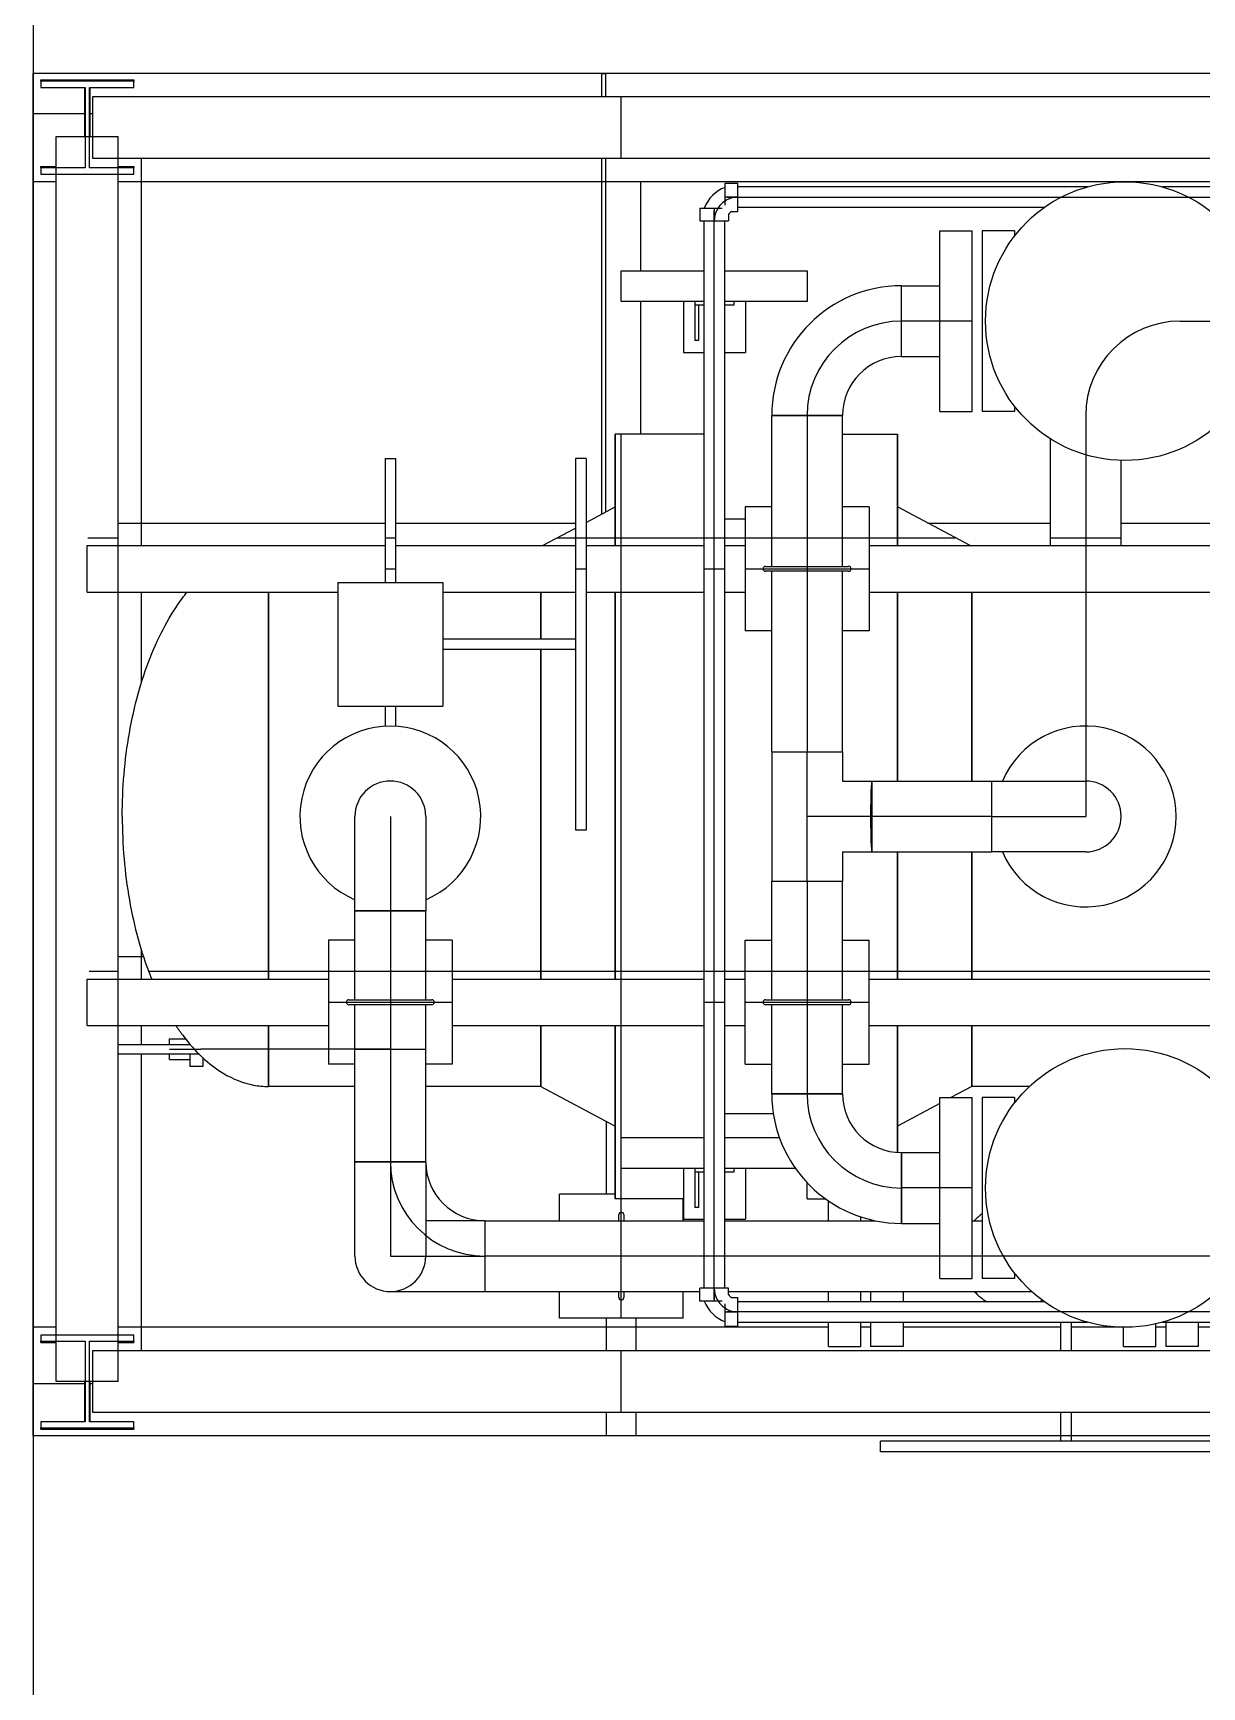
# Model space of a CAD drawing. Header units: inches. Extents: x 517790 to 538444, y 301815 to 302461.
# Drawn here: x 517871.703 to 517873.653, y 302319.2 to 302321.96 of the extents above; entities that cross this region are included whole.
import ezdxf

# ---------------------------------------------------------------- set-up
doc = ezdxf.new("R2010")
doc.units = ezdxf.units.IN
doc.header["$MEASUREMENT"] = 0
doc.linetypes.add('BLAST PROOF PARTITION-EMBED 1_DWG$0$DIVIDE2', pattern=[0.625, 0.25, -0.125, 0, -0.125, 0, -0.125])
doc.layers.add('硅胶总平面底图 工艺装置区', color=253, linetype='Continuous')

msp = doc.modelspace()

# ---------------------------------------------------------------- linework, layer by layer
at = {"layer": '硅胶总平面底图 工艺装置区', "linetype": 'BLAST PROOF PARTITION-EMBED 1_DWG$0$DIVIDE2', "lineweight": -3, "ltscale": 400}
msp.add_line((517871.7027, 302347.9323), (517871.7027, 302284.8998), dxfattribs=at)
at = {"layer": '硅胶总平面底图 工艺装置区', "color": 9, "linetype": 'Continuous', "lineweight": -3}
for p, q in [((517871.7027, 302321.7118), (517871.7027, 302321.8926)), ((517871.7156, 302321.8797), (517871.7156, 302321.8694)), ((517871.7156, 302321.8694), (517871.7895, 302321.8694)), ((517871.7895, 302321.8694), (517871.7895, 302321.7351)), ((517871.7967, 302321.7351), (517871.7967, 302321.8694)), ((517871.8026, 302321.7506), (517871.8026, 302321.8539)), ((517871.7027, 302319.7061), (517871.7027, 302321.8259)), ((517871.7027, 302321.8259), (517871.789, 302321.8259)), ((517871.7972, 302321.8259), (517871.8026, 302321.8259)), ((517871.7414, 302319.7098), (517871.7414, 302321.7874)), ((517871.7156, 302321.7351), (517871.7156, 302321.7247)), ((517871.7895, 302321.7351), (517871.7156, 302321.7351)), ((517871.7414, 302321.7118), (517871.7027, 302321.7118)), ((517871.7931, 302321.0272), (517871.7931, 302321.1047))]:
    msp.add_line(p, q, dxfattribs=at)
at = {"layer": '硅胶总平面底图 工艺装置区', "color": 253, "linetype": 'Continuous', "lineweight": -3}
for p, q in [((517878.3158, 302321.8926), (517871.7027, 302321.8926)), ((517871.7156, 302321.8818), (517871.8706, 302321.8818)), ((517871.7156, 302321.8818), (517871.8706, 302321.8818)), ((517871.8706, 302321.8797), (517871.7156, 302321.8797)), ((517871.8706, 302321.8818), (517871.8706, 302321.8797)), ((517871.8706, 302321.8818), (517871.8706, 302321.8797)), ((517871.8706, 302321.8694), (517871.8706, 302321.8797)), ((517872.6518, 302321.8926), (517872.658, 302321.8926)), ((517872.6518, 302321.8539), (517872.6518, 302321.8926)), ((517872.658, 302321.8926), (517872.658, 302321.8539)), ((517871.7967, 302321.8694), (517871.8706, 302321.8694)), ((517871.8026, 302321.8539), (517878.3158, 302321.8539)), ((517872.6843, 302321.7506), (517872.6843, 302321.8539)), ((517871.7414, 302321.7874), (517871.8448, 302321.7874)), ((517871.8448, 302319.7098), (517871.8448, 302321.7874)), ((517871.8706, 302321.7351), (517871.7967, 302321.7351)), ((517874.5769, 302321.7506), (517871.8026, 302321.7506)), ((517871.8448, 302321.7371), (517871.8706, 302321.7371)), ((517871.8448, 302321.7371), (517871.8706, 302321.7371)), ((517871.8706, 302321.7371), (517871.8706, 302321.7351)), ((517871.8706, 302321.7351), (517871.8706, 302321.7371)), ((517871.8706, 302321.7247), (517871.8706, 302321.7351)), ((517871.8835, 302321.1047), (517871.8835, 302321.7506)), ((517872.6518, 302321.1575), (517872.6518, 302321.7506)), ((517872.658, 302321.7506), (517872.658, 302321.1608)), ((517871.7156, 302321.7247), (517871.8706, 302321.7247)), ((517874.4921, 302321.7118), (517871.8448, 302321.7118)), ((517872.7169, 302321.5635), (517872.7169, 302321.7118)), ((517872.8574, 302321.686), (517872.8574, 302321.7097)), ((517872.8574, 302321.7097), (517872.8787, 302321.7097)), ((517872.8787, 302321.686), (517872.8787, 302321.7097)), ((517872.8607, 302321.686), (517872.8574, 302321.686)), ((517872.8574, 302321.686), (517872.8574, 302321.686)), ((517872.8574, 302321.6726), (517872.8574, 302321.686)), ((517872.8787, 302321.686), (517872.8607, 302321.686)), ((517872.8607, 302321.686), (517872.8787, 302321.686)), ((517873.4621, 302321.7032), (517872.8787, 302321.7032)), ((517872.8787, 302321.6622), (517872.8787, 302321.686)), ((517872.8787, 302321.686), (517873.4181, 302321.686)), ((517873.4181, 302321.686), (517873.6311, 302321.686)), ((517874.1949, 302321.7032), (517873.5872, 302321.7032)), ((517873.6311, 302321.686), (517874.1949, 302321.686)), ((517872.8156, 302321.6679), (517872.8527, 302321.6679)), ((517872.8156, 302321.6679), (517872.8156, 302321.6466)), ((517872.8393, 302321.6679), (517872.8393, 302321.6647)), ((517872.8393, 302321.6679), (517872.8393, 302321.6679)), ((517872.8393, 302321.6466), (517872.8393, 302321.6647)), ((517872.8393, 302321.6647), (517872.8393, 302321.6466)), ((517872.8631, 302321.6572), (517872.8631, 302321.6466)), ((517872.8681, 302321.6622), (517872.8787, 302321.6622)), ((517873.3898, 302321.6687), (517872.8787, 302321.6687)), ((517872.8156, 302321.6466), (517872.8631, 302321.6466)), ((517872.8221, 302321.6466), (517872.8221, 302319.8654)), ((517872.8393, 302319.8654), (517872.8393, 302321.6466)), ((517872.8566, 302321.6466), (517872.8566, 302319.8654)), ((517873.2158, 302321.4793), (517873.2158, 302321.6302)), ((517873.2158, 302321.6302), (517873.2699, 302321.6302)), ((517873.2699, 302321.4793), (517873.2699, 302321.6302)), ((517873.2864, 302321.6302), (517873.2864, 302321.4793)), ((517873.3406, 302321.6302), (517873.2864, 302321.6302)), ((517873.3406, 302321.6302), (517873.3406, 302321.6214)), ((517872.6843, 302321.5635), (517872.8221, 302321.5635)), ((517872.6843, 302321.5119), (517872.6843, 302321.5635)), ((517872.8566, 302321.5635), (517872.9943, 302321.5635)), ((517872.9943, 302321.5635), (517872.9943, 302321.5119)), ((517873.1518, 302321.4793), (517873.1518, 302321.5384)), ((517873.1518, 302321.5384), (517873.2158, 302321.5384)), ((517873.1518, 302321.4203), (517873.1518, 302321.5384)), ((517872.8221, 302321.5119), (517872.6843, 302321.5119)), ((517872.7169, 302321.2907), (517872.7169, 302321.5119)), ((517872.7882, 302321.5119), (517872.7882, 302321.4271)), ((517872.8068, 302321.5119), (517872.8068, 302321.5057)), ((517872.8221, 302321.5119), (517872.8068, 302321.5119)), ((517872.8068, 302321.5057), (517872.8068, 302321.4468)), ((517872.813, 302321.5057), (517872.8068, 302321.5057)), ((517872.8221, 302321.5057), (517872.8068, 302321.5057)), ((517872.813, 302321.5057), (517872.813, 302321.4468)), ((517872.9943, 302321.5119), (517872.8566, 302321.5119)), ((517872.8719, 302321.5119), (517872.8566, 302321.5119)), ((517872.8719, 302321.5057), (517872.8566, 302321.5057)), ((517872.8719, 302321.5119), (517872.8719, 302321.5057)), ((517872.8915, 302321.5119), (517872.8915, 302321.4271)), ((517873.2699, 302321.4793), (517873.1518, 302321.4793)), ((517873.1518, 302321.4203), (517873.1518, 302321.4793)), ((517873.1518, 302321.4793), (517873.1518, 302321.4793)), ((517873.1518, 302321.4793), (517873.1518, 302321.4793)), ((517873.2158, 302321.3284), (517873.2158, 302321.4793)), ((517873.2699, 302321.3284), (517873.2699, 302321.4793)), ((517873.2864, 302321.4793), (517873.2864, 302321.3284)), ((517873.6168, 302321.4793), (517873.7628, 302321.4793)), ((517873.6168, 302321.4793), (517873.6168, 302321.4793)), ((517873.6168, 302321.4793), (517873.6168, 302321.4793)), ((517872.813, 302321.4468), (517872.8068, 302321.4468)), ((517872.7882, 302321.4271), (517872.8221, 302321.4271)), ((517872.8566, 302321.4271), (517872.8915, 302321.4271)), ((517873.1518, 302321.4203), (517873.2158, 302321.4203)), ((517872.9353, 302321.3218), (517873.0534, 302321.3218)), ((517872.9353, 302321.0701), (517872.9353, 302321.3218)), ((517873.0534, 302321.3218), (517872.9353, 302321.3218)), ((517872.9943, 302321.3218), (517872.9943, 302321.3219)), ((517872.9943, 302321.3218), (517872.9943, 302321.0701)), ((517872.9943, 302321.3218), (517872.9943, 302321.3218)), ((517873.0534, 302321.0701), (517873.0534, 302321.3218)), ((517873.2158, 302321.3284), (517873.2699, 302321.3284)), ((517873.3406, 302321.3284), (517873.2864, 302321.3284)), ((517873.3406, 302321.3373), (517873.3406, 302321.3284)), ((517873.4593, 302321.3219), (517873.4593, 302321.3218)), ((517873.4593, 302321.3218), (517873.4593, 302321.2562)), ((517873.4593, 302321.3218), (517873.4593, 302321.3218)), ((517872.674, 302321.1047), (517872.674, 302321.2907)), ((517872.674, 302321.2907), (517872.674, 302321.1047)), ((517872.8221, 302321.2907), (517872.674, 302321.2907)), ((517872.6843, 302320.3943), (517872.6843, 302321.2907)), ((517873.0534, 302321.2907), (517873.1452, 302321.2907)), ((517873.1452, 302321.2907), (517873.1452, 302321.1047)), ((517873.1452, 302321.1047), (517873.1452, 302321.2907)), ((517873.4003, 302321.1047), (517873.4003, 302321.2829)), ((517872.2901, 302321.2499), (517872.3077, 302321.2499)), ((517872.2901, 302321.2499), (517872.2901, 302321.0433)), ((517872.3077, 302321.2499), (517872.3077, 302321.0433)), ((517872.6079, 302321.2499), (517872.6079, 302320.6299)), ((517872.6254, 302321.2499), (517872.6079, 302321.2499)), ((517872.6254, 302321.2499), (517872.6254, 302320.6299)), ((517873.4593, 302321.2562), (517873.4593, 302321.1047)), ((517873.5184, 302321.1047), (517873.5184, 302321.2469)), ((517872.6254, 302321.1434), (517872.674, 302321.1693)), ((517872.891, 302321.1693), (517872.891, 302320.9627)), ((517872.9353, 302321.1693), (517872.891, 302321.1693)), ((517873.0977, 302321.1693), (517873.0534, 302321.1693)), ((517873.0977, 302321.1693), (517873.0977, 302320.9627)), ((517873.2663, 302321.1047), (517873.1452, 302321.1693)), ((517871.8448, 302321.1424), (517872.2901, 302321.1424)), ((517872.3077, 302321.1424), (517872.6079, 302321.1424)), ((517872.5529, 302321.1047), (517872.6079, 302321.134)), ((517872.891, 302321.1486), (517872.8566, 302321.1486)), ((517873.1956, 302321.1424), (517873.4003, 302321.1424)), ((517873.5184, 302321.1424), (517873.8726, 302321.1424)), ((517871.7931, 302321.1047), (517872.2901, 302321.1047)), ((517871.7939, 302321.1176), (517871.8448, 302321.1176)), ((517872.2901, 302321.1176), (517872.3077, 302321.1176)), ((517872.3077, 302321.1047), (517872.6079, 302321.1047)), ((517872.5771, 302321.1176), (517873.2421, 302321.1176)), ((517872.6254, 302321.1047), (517872.8221, 302321.1047)), ((517872.8566, 302321.1047), (517872.891, 302321.1047)), ((517873.0977, 302321.1047), (517874.5443, 302321.1047)), ((517873.4003, 302321.1176), (517873.5184, 302321.1176)), ((517873.4593, 302321.1047), (517873.4593, 302320.8101)), ((517872.2901, 302321.066), (517872.3077, 302321.066)), ((517872.6079, 302321.066), (517872.6254, 302321.066)), ((517872.8221, 302321.066), (517872.8566, 302321.066)), ((517872.891, 302321.066), (517873.0977, 302321.066)), ((517872.9251, 302321.0701), (517873.0636, 302321.0701)), ((517873.0636, 302321.0619), (517872.9251, 302321.0619)), ((517872.9353, 302320.7608), (517872.9353, 302321.0619)), ((517872.9943, 302321.0701), (517872.9943, 302321.0619)), ((517872.9943, 302321.0619), (517872.9943, 302320.7608)), ((517873.0534, 302320.7608), (517873.0534, 302321.0619)), ((517871.7931, 302321.0272), (517872.2111, 302321.0272)), ((517871.8835, 302320.8759), (517871.8835, 302321.0272)), ((517872.0953, 302320.3814), (517872.0953, 302321.0272)), ((517872.0953, 302321.0272), (517872.0953, 302320.3814)), ((517872.2111, 302321.0433), (517872.3867, 302321.0433)), ((517872.2111, 302321.0433), (517872.2111, 302320.8366)), ((517872.3867, 302321.0433), (517872.3867, 302320.8366)), ((517872.3867, 302321.0272), (517872.6079, 302321.0272)), ((517872.55, 302320.9487), (517872.55, 302321.0272)), ((517872.55, 302321.0272), (517872.55, 302320.9487)), ((517872.6254, 302321.0272), (517872.8221, 302321.0272)), ((517872.674, 302320.3814), (517872.674, 302321.0272)), ((517872.674, 302321.0272), (517872.674, 302320.3814)), ((517872.8566, 302321.0272), (517872.891, 302321.0272)), ((517873.0977, 302321.0272), (517874.5443, 302321.0272)), ((517873.1452, 302321.0272), (517873.1452, 302320.7117)), ((517873.1452, 302320.7117), (517873.1452, 302321.0272)), ((517873.2692, 302321.0272), (517873.2692, 302320.7117)), ((517873.2692, 302320.7117), (517873.2692, 302321.0272)), ((517872.9353, 302320.9627), (517872.891, 302320.9627)), ((517873.0977, 302320.9627), (517873.0534, 302320.9627)), ((517872.6079, 302320.9487), (517872.3867, 302320.9487)), ((517872.6079, 302320.9311), (517872.3867, 302320.9311)), ((517872.55, 302320.3814), (517872.55, 302320.9311)), ((517872.55, 302320.9311), (517872.55, 302320.6527)), ((517872.2111, 302320.8366), (517872.3867, 302320.8366)), ((517872.2901, 302320.8366), (517872.2901, 302320.8033)), ((517872.3077, 302320.8366), (517872.3077, 302320.8033)), ((517873.4593, 302320.8101), (517873.4593, 302320.8101)), ((517873.4593, 302320.8101), (517873.4593, 302320.8101)), ((517873.4593, 302320.8101), (517873.4593, 302320.6527)), ((517872.9353, 302320.7608), (517873.0533, 302320.7608)), ((517872.9353, 302320.7608), (517872.9353, 302320.5445)), ((517872.9353, 302320.7608), (517873.0534, 302320.7608)), ((517872.9943, 302320.7608), (517872.9943, 302320.7608)), ((517872.9943, 302320.7608), (517872.9943, 302320.7608)), ((517872.9943, 302320.5445), (517872.9943, 302320.7608)), ((517873.0533, 302320.7608), (517873.0534, 302320.7608)), ((517873.0534, 302320.7608), (517873.0534, 302320.7117)), ((517873.0533, 302320.7117), (517873.1024, 302320.7117)), ((517873.1024, 302320.7117), (517873.1024, 302320.5936)), ((517873.1024, 302320.7117), (517873.3018, 302320.7117)), ((517873.3018, 302320.7117), (517873.3018, 302320.5936)), ((517873.3018, 302320.7117), (517873.4593, 302320.7117)), ((517873.3018, 302320.7117), (517873.3018, 302320.5936)), ((517872.2398, 302320.4952), (517872.2398, 302320.6527)), ((517872.2989, 302320.6527), (517872.2989, 302320.4952)), ((517872.358, 302320.6527), (517872.358, 302320.4952)), ((517872.55, 302320.6527), (517872.55, 302320.3814)), ((517873.1024, 302320.6527), (517872.9943, 302320.6527)), ((517873.1024, 302320.6527), (517873.1024, 302320.6527)), ((517873.3018, 302320.6527), (517873.1024, 302320.6527)), ((517873.3019, 302320.6527), (517873.3018, 302320.6527)), ((517873.3018, 302320.6527), (517873.4593, 302320.6527)), ((517873.3019, 302320.6527), (517873.3019, 302320.6527)), ((517872.6254, 302320.6299), (517872.6079, 302320.6299)), ((517873.0533, 302320.5936), (517873.1024, 302320.5936)), ((517873.0534, 302320.5936), (517873.0534, 302320.5445)), ((517873.1024, 302320.5936), (517873.3018, 302320.5936)), ((517873.1452, 302320.5936), (517873.1452, 302320.3814)), ((517873.1452, 302320.3814), (517873.1452, 302320.5936)), ((517873.2692, 302320.5936), (517873.2692, 302320.3814)), ((517873.2692, 302320.3814), (517873.2692, 302320.5936)), ((517873.4593, 302320.5936), (517873.3018, 302320.5936)), ((517872.9353, 302320.5445), (517873.0533, 302320.5445)), ((517872.9353, 302320.5445), (517873.0534, 302320.5445)), ((517872.9353, 302320.3468), (517872.9353, 302320.5445)), ((517872.9943, 302320.5445), (517872.9943, 302320.5445)), ((517872.9943, 302320.5445), (517872.9943, 302320.3468)), ((517873.0533, 302320.5445), (517873.0534, 302320.5445)), ((517873.0534, 302320.3468), (517873.0534, 302320.5445)), ((517872.2398, 302320.4952), (517872.358, 302320.4952)), ((517872.2398, 302320.3468), (517872.2398, 302320.4952)), ((517872.358, 302320.4952), (517872.2398, 302320.4952)), ((517872.2989, 302320.4952), (517872.2989, 302320.3468)), ((517872.2989, 302320.4952), (517872.2989, 302320.4952)), ((517872.2989, 302320.4952), (517872.2989, 302320.4952)), ((517872.358, 302320.3468), (517872.358, 302320.4952)), ((517872.1956, 302320.446), (517872.1956, 302320.2393)), ((517872.2398, 302320.446), (517872.1956, 302320.446)), ((517872.4022, 302320.446), (517872.358, 302320.446)), ((517872.4022, 302320.446), (517872.4022, 302320.2393)), ((517872.891, 302320.446), (517872.9353, 302320.446)), ((517872.891, 302320.2393), (517872.891, 302320.446)), ((517873.0534, 302320.446), (517873.0977, 302320.446)), ((517873.0977, 302320.2393), (517873.0977, 302320.446)), ((517871.8448, 302320.4191), (517871.8868, 302320.4191)), ((517871.8835, 302320.3814), (517871.8835, 302320.4294)), ((517872.6843, 302320.1169), (517872.6843, 302320.4191)), ((517871.7962, 302320.3943), (517871.8448, 302320.3943)), ((517871.8955, 302320.3943), (517878.1603, 302320.3943)), ((517871.7931, 302320.3039), (517871.7931, 302320.3814)), ((517871.7931, 302320.3814), (517872.1956, 302320.3814)), ((517872.4022, 302320.3814), (517872.8221, 302320.3814)), ((517872.8566, 302320.3814), (517872.891, 302320.3814)), ((517873.0977, 302320.3814), (517874.5443, 302320.3814)), ((517872.1956, 302320.3427), (517872.4022, 302320.3427)), ((517872.2297, 302320.3468), (517872.3681, 302320.3468)), ((517872.3681, 302320.3385), (517872.2297, 302320.3385)), ((517872.2398, 302320.0765), (517872.2398, 302320.3385)), ((517872.2989, 302320.3468), (517872.2989, 302320.3385)), ((517872.2989, 302320.3385), (517872.2989, 302320.0765)), ((517872.358, 302320.0765), (517872.358, 302320.3385)), ((517872.8221, 302320.3427), (517872.8566, 302320.3427)), ((517872.891, 302320.3427), (517873.0977, 302320.3427)), ((517872.9251, 302320.3468), (517873.0636, 302320.3468)), ((517873.0636, 302320.3385), (517872.9251, 302320.3385)), ((517872.9353, 302320.1901), (517872.9353, 302320.3385)), ((517872.9943, 302320.3468), (517872.9943, 302320.3385)), ((517872.9943, 302320.3385), (517872.9943, 302320.1901)), ((517873.0534, 302320.1901), (517873.0534, 302320.3385)), ((517871.7931, 302320.3039), (517872.1956, 302320.3039)), ((517871.8835, 302320.2721), (517871.8835, 302320.3039)), ((517872.0953, 302320.2021), (517872.0953, 302320.3039)), ((517872.0953, 302320.3039), (517872.0953, 302320.2021)), ((517872.4022, 302320.3039), (517872.8221, 302320.3039)), ((517872.55, 302320.2021), (517872.55, 302320.3039)), ((517872.55, 302320.3039), (517872.55, 302320.2021)), ((517872.674, 302320.0146), (517872.674, 302320.3039)), ((517872.674, 302320.3039), (517872.674, 302320.0146)), ((517872.8566, 302320.3039), (517872.891, 302320.3039)), ((517873.0977, 302320.3039), (517874.5443, 302320.3039)), ((517873.1452, 302320.3039), (517873.1452, 302320.0919)), ((517873.1452, 302320.0919), (517873.1452, 302320.3039)), ((517873.2692, 302320.3039), (517873.2692, 302320.2021)), ((517873.2692, 302320.2021), (517873.2692, 302320.3039)), ((517871.8448, 302320.2721), (517871.9648, 302320.2721)), ((517871.9301, 302320.2721), (517871.9301, 302320.2816)), ((517871.9301, 302320.2816), (517871.957, 302320.2816)), ((517871.9645, 302320.2724), (517871.9645, 302320.2721)), ((517871.8448, 302320.2566), (517871.9791, 302320.2566)), ((517871.8835, 302319.7614), (517871.8835, 302320.2566)), ((517871.9301, 302320.2643), (517871.9826, 302320.2643)), ((517871.9301, 302320.2471), (517871.9301, 302320.2566)), ((517871.9301, 302320.2471), (517871.9645, 302320.2471)), ((517871.9645, 302320.2566), (517871.9645, 302320.2356)), ((517871.9826, 302320.2643), (517871.9825, 302320.2643)), ((517871.9826, 302320.2643), (517871.9826, 302320.2643)), ((517872.0572, 302320.2643), (517871.9826, 302320.2643)), ((517871.9858, 302320.2501), (517871.9858, 302320.2356)), ((517871.9869, 302320.2492), (517871.9858, 302320.2487)), ((517872.2595, 302320.2643), (517872.0572, 302320.2643)), ((517872.2398, 302320.2643), (517872.358, 302320.2643)), ((517872.2595, 302320.2643), (517872.2595, 302320.2643)), ((517872.2595, 302320.2643), (517872.2596, 302320.2643)), ((517872.2989, 302320.2643), (517872.2595, 302320.2643)), ((517871.9858, 302320.2356), (517871.9645, 302320.2356)), ((517872.2398, 302320.2393), (517872.1956, 302320.2393)), ((517872.4022, 302320.2393), (517872.358, 302320.2393)), ((517872.891, 302320.2393), (517872.9353, 302320.2393)), ((517873.0534, 302320.2393), (517873.0977, 302320.2393)), ((517872.2398, 302320.2021), (517872.0953, 302320.2021)), ((517872.55, 302320.2021), (517872.358, 302320.2021)), ((517872.55, 302320.2021), (517872.674, 302320.136)), ((517872.9353, 302320.1901), (517873.0534, 302320.1901)), ((517873.0534, 302320.1901), (517872.9353, 302320.1901)), ((517872.9943, 302320.1901), (517872.9943, 302320.1901)), ((517872.9943, 302320.1901), (517872.9943, 302320.1901)), ((517873.2692, 302320.2021), (517873.2344, 302320.1836)), ((517873.3654, 302320.2021), (517873.2692, 302320.2021)), ((517873.2158, 302320.1736), (517873.1452, 302320.136)), ((517873.2158, 302320.0327), (517873.2158, 302320.1836)), ((517873.2158, 302320.1836), (517873.2699, 302320.1836)), ((517873.2699, 302320.0327), (517873.2699, 302320.1836)), ((517873.2864, 302320.1836), (517873.2864, 302320.0327)), ((517873.3406, 302320.1836), (517873.2864, 302320.1836)), ((517873.3406, 302320.1836), (517873.3406, 302320.1747)), ((517872.6595, 302320.0223), (517872.6595, 302320.1437)), ((517872.9379, 302320.1567), (517872.8566, 302320.1567)), ((517872.6843, 302320.1169), (517872.8221, 302320.1169)), ((517872.6843, 302320.0652), (517872.6843, 302320.1169)), ((517872.8566, 302320.1169), (517872.948, 302320.1169)), ((517873.1518, 302320.0917), (517873.1518, 302319.9736)), ((517873.1518, 302320.0327), (517873.1518, 302320.0917)), ((517873.1518, 302320.0917), (517873.2158, 302320.0917)), ((517872.358, 302320.0765), (517872.2398, 302320.0765)), ((517872.2398, 302319.919), (517872.2398, 302320.0765)), ((517872.2398, 302320.0765), (517872.358, 302320.0765)), ((517872.2989, 302320.0765), (517872.2989, 302320.0765)), ((517872.2989, 302320.0765), (517872.2989, 302320.0765)), ((517872.2989, 302320.0765), (517872.2989, 302319.919)), ((517872.358, 302320.0765), (517872.358, 302319.919)), ((517872.6843, 302319.8157), (517872.6843, 302320.0652)), ((517872.8221, 302320.0652), (517872.6843, 302320.0652)), ((517872.7882, 302320.0652), (517872.7882, 302319.9805)), ((517872.8068, 302320.0652), (517872.8068, 302320.059)), ((517872.8221, 302320.0652), (517872.8068, 302320.0652)), ((517872.813, 302320.059), (517872.8068, 302320.059)), ((517872.8068, 302320.059), (517872.8068, 302320.0001)), ((517872.8221, 302320.059), (517872.8068, 302320.059)), ((517872.813, 302320.059), (517872.813, 302320.0001)), ((517872.9749, 302320.0652), (517872.8566, 302320.0652)), ((517872.8719, 302320.0652), (517872.8566, 302320.0652)), ((517872.8719, 302320.059), (517872.8566, 302320.059)), ((517872.8719, 302320.0652), (517872.8719, 302320.059)), ((517872.8915, 302320.0652), (517872.8915, 302319.9805)), ((517872.9943, 302320.0146), (517872.9943, 302320.0415)), ((517872.9943, 302320.0146), (517872.9943, 302320.0415)), ((517873.1518, 302320.0327), (517873.1518, 302320.0327)), ((517873.1518, 302320.0327), (517873.1518, 302320.0327)), ((517873.2699, 302320.0327), (517873.1518, 302320.0327)), ((517873.1518, 302319.9736), (517873.1518, 302320.0327)), ((517873.2158, 302319.8817), (517873.2158, 302320.0327)), ((517873.2699, 302319.8817), (517873.2699, 302320.0327)), ((517873.2864, 302320.0327), (517873.2864, 302319.8817)), ((517872.581, 302319.9781), (517872.581, 302320.0223)), ((517872.674, 302320.0223), (517872.581, 302320.0223)), ((517872.7882, 302320.0146), (517872.674, 302320.0146)), ((517872.7877, 302319.9781), (517872.7877, 302320.0146)), ((517872.813, 302320.0001), (517872.8068, 302320.0001)), ((517872.9943, 302320.0146), (517873.0251, 302320.0146)), ((517873.0298, 302319.9781), (517873.0298, 302320.0113)), ((517872.4564, 302319.9781), (517872.358, 302319.9781)), ((517872.4564, 302319.9781), (517872.4564, 302319.919)), ((517872.4564, 302319.9781), (517872.4564, 302319.919)), ((517872.4564, 302319.9781), (517872.8221, 302319.9781)), ((517872.6802, 302319.9781), (517872.6802, 302319.9882)), ((517872.6885, 302319.9882), (517872.6885, 302319.9781)), ((517872.7882, 302319.9805), (517872.8221, 302319.9805)), ((517872.8566, 302319.9805), (517872.8915, 302319.9805)), ((517872.8566, 302319.9781), (517873.1082, 302319.9781)), ((517873.0839, 302319.9781), (517873.0839, 302319.9845)), ((517873.1004, 302319.9798), (517873.1004, 302319.9781)), ((517873.1518, 302319.9736), (517873.2158, 302319.9736)), ((517873.2699, 302319.9781), (517873.2864, 302319.9781)), ((517872.2989, 302319.919), (517872.358, 302319.919)), ((517872.358, 302319.919), (517872.4564, 302319.919)), ((517872.4564, 302319.919), (517872.4564, 302319.919)), ((517872.4564, 302319.919), (517872.4564, 302319.919)), ((517872.4564, 302319.919), (517872.4564, 302319.8599)), ((517872.8221, 302319.919), (517872.4564, 302319.919)), ((517872.4564, 302319.919), (517872.4564, 302319.8599)), ((517872.8566, 302319.919), (517872.8221, 302319.919)), ((517873.2158, 302319.919), (517872.8566, 302319.919)), ((517873.2699, 302319.919), (517873.2158, 302319.919)), ((517873.2864, 302319.919), (517873.2699, 302319.919)), ((517873.7628, 302319.919), (517873.2864, 302319.919)), ((517873.3406, 302319.8906), (517873.3406, 302319.8817)), ((517872.2989, 302319.8599), (517872.4564, 302319.8599)), ((517872.4564, 302319.8599), (517872.8156, 302319.8599)), ((517872.581, 302319.8157), (517872.581, 302319.8599)), ((517872.6802, 302319.8498), (517872.6802, 302319.8599)), ((517872.6885, 302319.8599), (517872.6885, 302319.8498)), ((517872.7877, 302319.8157), (517872.7877, 302319.8599)), ((517872.8393, 302319.8654), (517872.8156, 302319.8654)), ((517872.8156, 302319.8441), (517872.8156, 302319.8654)), ((517872.8393, 302319.8473), (517872.8393, 302319.8654)), ((517872.8393, 302319.8654), (517872.8393, 302319.8473)), ((517872.8631, 302319.8654), (517872.8393, 302319.8654)), ((517872.8631, 302319.8547), (517872.8631, 302319.8654)), ((517872.8631, 302319.8599), (517873.369, 302319.8599)), ((517873.0298, 302319.8433), (517873.0298, 302319.8599)), ((517873.0839, 302319.8433), (517873.0839, 302319.8599)), ((517873.1004, 302319.8599), (517873.1004, 302319.8433)), ((517873.1546, 302319.8599), (517873.1546, 302319.8433)), ((517873.2158, 302319.8817), (517873.2699, 302319.8817)), ((517873.3406, 302319.8817), (517873.2864, 302319.8817)), ((517872.8393, 302319.8441), (517872.8156, 302319.8441)), ((517872.8393, 302319.8473), (517872.8393, 302319.8441)), ((517872.8393, 302319.8441), (517872.8393, 302319.844)), ((517872.8527, 302319.8441), (517872.8393, 302319.8441)), ((517872.8574, 302319.8022), (517872.8574, 302319.8393)), ((517872.8681, 302319.8498), (517872.8787, 302319.8498)), ((517872.8787, 302319.8022), (517872.8787, 302319.8498)), ((517872.8787, 302319.8433), (517873.3898, 302319.8433)), ((517872.7877, 302319.8157), (517872.581, 302319.8157)), ((517872.6595, 302319.7614), (517872.6595, 302319.8157)), ((517872.7091, 302319.7614), (517872.7091, 302319.8157)), ((517872.8574, 302319.826), (517872.8607, 302319.826)), ((517872.8574, 302319.826), (517872.8574, 302319.826)), ((517872.8607, 302319.826), (517872.8787, 302319.826)), ((517872.8787, 302319.826), (517872.8607, 302319.826)), ((517873.4181, 302319.826), (517872.8787, 302319.826)), ((517872.8787, 302319.8087), (517873.4621, 302319.8087)), ((517873.0298, 302319.7681), (517873.0298, 302319.8087)), ((517873.0839, 302319.7681), (517873.0839, 302319.8087)), ((517873.1004, 302319.8087), (517873.1004, 302319.7681)), ((517873.1546, 302319.8087), (517873.1546, 302319.7681)), ((517873.4179, 302319.7614), (517873.4179, 302319.8087)), ((517873.6311, 302319.826), (517873.4181, 302319.826)), ((517873.4355, 302319.7614), (517873.4355, 302319.8087)), ((517873.5763, 302319.7681), (517873.5763, 302319.806)), ((517873.5872, 302319.8087), (517874.1949, 302319.8087)), ((517873.5928, 302319.8087), (517873.5928, 302319.7681)), ((517874.1949, 302319.826), (517873.6311, 302319.826)), ((517873.647, 302319.8087), (517873.647, 302319.7681)), ((517871.7414, 302319.8002), (517871.7027, 302319.8002)), ((517871.7027, 302319.6193), (517871.7027, 302319.8002)), ((517871.8706, 302319.7872), (517871.7156, 302319.7872)), ((517871.7156, 302319.7872), (517871.7156, 302319.7769)), ((517871.7156, 302319.7769), (517871.7895, 302319.7769)), ((517871.7156, 302319.7748), (517871.7156, 302319.7769)), ((517871.7156, 302319.7769), (517871.7156, 302319.7748)), ((517871.7895, 302319.7769), (517871.7895, 302319.6426)), ((517871.7967, 302319.6426), (517871.7967, 302319.7769)), ((517871.7967, 302319.7769), (517871.8706, 302319.7769)), ((517873.0298, 302319.8002), (517871.8448, 302319.8002)), ((517871.8706, 302319.7769), (517871.8706, 302319.7872)), ((517871.8706, 302319.7769), (517871.8706, 302319.7748)), ((517871.8706, 302319.7769), (517871.8706, 302319.7748)), ((517872.8574, 302319.8022), (517872.8787, 302319.8022)), ((517873.1004, 302319.8002), (517873.0839, 302319.8002)), ((517873.4179, 302319.8002), (517873.1546, 302319.8002)), ((517873.5222, 302319.8002), (517873.4355, 302319.8002)), ((517873.5222, 302319.7681), (517873.5222, 302319.8002)), ((517873.5928, 302319.8002), (517873.5763, 302319.8002)), ((517874.4921, 302319.8002), (517873.647, 302319.8002)), ((517871.7414, 302319.7748), (517871.7156, 302319.7748)), ((517871.7156, 302319.7748), (517871.7414, 302319.7748)), ((517871.8026, 302319.7614), (517874.5769, 302319.7614)), ((517871.8026, 302319.6581), (517871.8026, 302319.7614)), ((517871.8706, 302319.7748), (517871.8448, 302319.7748)), ((517871.8448, 302319.7748), (517871.8706, 302319.7748)), ((517872.6843, 302319.6581), (517872.6843, 302319.7614)), ((517873.0298, 302319.7681), (517873.0839, 302319.7681)), ((517873.1546, 302319.7681), (517873.1004, 302319.7681)), ((517873.5222, 302319.7681), (517873.5763, 302319.7681)), ((517873.647, 302319.7681), (517873.5928, 302319.7681)), ((517871.789, 302319.7061), (517871.7027, 302319.7061)), ((517871.8448, 302319.7098), (517871.7414, 302319.7098)), ((517871.789, 302319.6426), (517871.789, 302319.7098)), ((517871.789, 302319.6426), (517871.789, 302319.7098)), ((517871.7972, 302319.7098), (517871.7972, 302319.6426)), ((517871.7972, 302319.6426), (517871.7972, 302319.7098)), ((517871.8026, 302319.7061), (517871.7972, 302319.7061)), ((517871.7156, 302319.6426), (517871.7156, 302319.6323)), ((517871.7895, 302319.6426), (517871.7156, 302319.6426)), ((517871.8706, 302319.6426), (517871.7967, 302319.6426)), ((517880.2826, 302319.6581), (517871.8026, 302319.6581)), ((517871.8706, 302319.6323), (517871.8706, 302319.6426)), ((517872.6595, 302319.6193), (517872.6595, 302319.6581)), ((517872.7091, 302319.6193), (517872.7091, 302319.6581)), ((517873.4179, 302319.61), (517873.4179, 302319.6581)), ((517873.4355, 302319.61), (517873.4355, 302319.6581)), ((517873.4179, 302319.6193), (517871.7027, 302319.6193)), ((517871.7156, 302319.6323), (517871.8706, 302319.6323)), ((517871.7156, 302319.6302), (517871.7156, 302319.6323)), ((517871.7156, 302319.6302), (517871.7156, 302319.6323)), ((517871.8706, 302319.6302), (517871.7156, 302319.6302)), ((517871.7156, 302319.6302), (517871.8706, 302319.6302)), ((517871.789, 302319.6312), (517871.789, 302319.6323)), ((517871.789, 302319.6312), (517871.789, 302319.6323)), ((517871.7972, 302319.6312), (517871.789, 302319.6312)), ((517871.789, 302319.6312), (517871.7972, 302319.6312)), ((517871.7972, 302319.6323), (517871.7972, 302319.6312)), ((517871.7972, 302319.6312), (517871.7972, 302319.6323)), ((517871.8706, 302319.6323), (517871.8706, 302319.6302)), ((517871.8706, 302319.6302), (517871.8706, 302319.6323)), ((517872.7091, 302319.6193), (517872.6595, 302319.6193)), ((517873.4267, 302319.61), (517873.1167, 302319.61)), ((517873.1167, 302319.5925), (517873.1167, 302319.61)), ((517873.4355, 302319.6193), (517873.4179, 302319.6193)), ((517873.7367, 302319.61), (517873.4267, 302319.61)), ((517875.9935, 302319.6193), (517873.4355, 302319.6193)), ((517873.4267, 302319.5925), (517873.1167, 302319.5925)), ((517873.7367, 302319.5925), (517873.4267, 302319.5925))]:
    msp.add_line(p, q, dxfattribs=at)
at = {"layer": '硅胶总平面底图 工艺装置区', "color": 5, "linetype": 'Continuous', "lineweight": -3}
for p, q in [((517871.7156, 302321.8797), (517871.7156, 302321.8818)), ((517871.7156, 302321.8818), (517871.7156, 302321.8797)), ((517871.789, 302321.8808), (517871.7972, 302321.8808)), ((517871.789, 302321.8808), (517871.7972, 302321.8808)), ((517871.789, 302321.8797), (517871.789, 302321.8808)), ((517871.789, 302321.8808), (517871.789, 302321.8797)), ((517871.7972, 302321.8808), (517871.7972, 302321.8797)), ((517871.7972, 302321.8808), (517871.7972, 302321.8797)), ((517871.789, 302321.7874), (517871.789, 302321.8694)), ((517871.789, 302321.8694), (517871.789, 302321.7874)), ((517871.7972, 302321.8694), (517871.7972, 302321.7874)), ((517871.7972, 302321.8694), (517871.7972, 302321.7874)), ((517871.7156, 302321.7351), (517871.7156, 302321.7371)), ((517871.7156, 302321.7351), (517871.7156, 302321.7371)), ((517871.7156, 302321.7371), (517871.7414, 302321.7371)), ((517871.7156, 302321.7371), (517871.7414, 302321.7371))]:
    msp.add_line(p, q, dxfattribs=at)
at = {"layer": '硅胶总平面底图 工艺装置区', "color": 253, "linetype": 'Continuous', "lineweight": -3}
for centre in [(517873.5246, 302321.4793), (517873.5246, 302320.0327)]:
    msp.add_circle(centre, 0.2325, dxfattribs=at)
for centre, radius, start, end in [((517872.8787, 302321.6466), 0.0598, 110.8662, 159.1338), ((517872.8787, 302321.6466), 0.0394, 117.2796, 152.7204), ((517872.8787, 302321.6466), 0.0394, 90, 117.2796), ((517872.8787, 302321.6466), 0.0394, 152.7204, 180), ((517872.8787, 302321.6466), 0.0189, 124.2704, 145.7296), ((517873.1518, 302321.3218), 0.2165, 90, 180), ((517873.1518, 302321.3218), 0.1575, 90, 180), ((517873.6168, 302321.3218), 0.1575, 90, 180), ((517873.1518, 302321.3218), 0.0984, 90, 180), ((517872.9251, 302321.066), 0.00413, 90, 270), ((517873.0636, 302321.066), 0.00413, 270, 90), ((517872.2989, 302320.6527), 0.1509, 90, 246.9643), ((517872.2989, 302320.6527), 0.1509, 293.0357, 90), ((517873.4593, 302320.6527), 0.1509, 0, 156.9643), ((517872.2989, 302320.6527), 0.0591, 0, 180), ((517872.2989, 302320.6527), 0.0591, 90, 180), ((517872.2989, 302320.6527), 0.0591, 0, 90), ((517873.4593, 302320.6527), 0.0591, 270, 90), ((517873.4593, 302320.6527), 0.0591, 0, 90), ((517873.4593, 302320.6527), 0.1509, 203.0357, 0), ((517873.4593, 302320.6527), 0.0591, 270, 0), ((517872.2297, 302320.3427), 0.00413, 90, 270), ((517872.3681, 302320.3427), 0.00413, 270, 90), ((517872.9251, 302320.3427), 0.00413, 90, 270), ((517873.0636, 302320.3427), 0.00413, 270, 90), ((517873.1518, 302320.1901), 0.2165, 180, 270), ((517873.1518, 302320.1901), 0.1575, 180, 270), ((517873.1518, 302320.1901), 0.0984, 180, 270), ((517872.4564, 302320.0765), 0.1575, 180, 270), ((517872.4564, 302320.0765), 0.0984, 180, 270), ((517872.6843, 302319.9882), 0.00413, 0, 180), ((517873.3384, 302319.919), 0.0878, 126.2414, 137.7511), ((517872.2989, 302319.919), 0.0591, 180, 0), ((517872.2989, 302319.919), 0.0591, 180, 0), ((517872.8787, 302319.8654), 0.0394, 180, 207.2796), ((517873.3384, 302319.919), 0.0878, 222.2489, 239.5811), ((517872.6843, 302319.8498), 0.00413, 180, 0), ((517872.8787, 302319.8654), 0.0598, 200.8662, 249.1338), ((517872.8787, 302319.8654), 0.0394, 207.2796, 242.7204), ((517872.8787, 302319.8654), 0.0394, 242.7204, 270), ((517872.8787, 302319.8654), 0.0189, 214.2704, 235.7296), ((517873.3384, 302319.919), 0.0878, 300.4189, 303.2936)]:
    msp.add_arc(centre, radius, start, end, dxfattribs=at)
for major_axis, start_param, end_param in [((0, 0.0591), 6.278343, 7.853982), ((0, -0.0591), 4.712389, 6.288027)]:
    msp.add_ellipse((517873.1024, 302320.6527), major_axis=major_axis, ratio=0.036113, start_param=start_param, end_param=end_param, dxfattribs=at)
for points, knots in [([(517871.8515, 302320.6527), (517871.8515, 302320.6998), (517871.8555, 302320.747), (517871.8634, 302320.7919), (517871.8713, 302320.8367), (517871.883, 302320.8793), (517871.898, 302320.9175), (517871.9131, 302320.9556), (517871.9313, 302320.9894), (517871.952, 302321.0171), (517871.9546, 302321.0206), (517871.9572, 302321.024), (517871.9598, 302321.0272)], [4.712389, 4.712389, 4.712389, 4.712389, 5.0265482, 5.0265482, 5.0265482, 5.3407075, 5.3407075, 5.3407075, 5.6548668, 5.6548668, 5.6548668, 5.694051, 5.694051, 5.694051, 5.694051]), ([(517871.8515, 302320.6527), (517871.8515, 302320.6055), (517871.8555, 302320.5583), (517871.8634, 302320.5134), (517871.8713, 302320.4686), (517871.883, 302320.426), (517871.898, 302320.3878), (517871.8989, 302320.3857), (517871.8998, 302320.3835), (517871.9006, 302320.3814)], [4.712389, 4.712389, 4.712389, 4.712389, 5.0265482, 5.0265482, 5.0265482, 5.3407075, 5.3407075, 5.3407075, 5.3584729, 5.3584729, 5.3584729, 5.3584729]), ([(517871.9409, 302320.3039), (517871.9445, 302320.2985), (517871.9482, 302320.2932), (517871.952, 302320.2882), (517871.9727, 302320.2604), (517871.9957, 302320.2388), (517872.02, 302320.2242), (517872.0365, 302320.2143), (517872.0535, 302320.2077), (517872.0707, 302320.2044), (517872.0789, 302320.2029), (517872.0871, 302320.2021), (517872.0953, 302320.2021)], [5.5976536, 5.5976536, 5.5976536, 5.5976536, 5.6548668, 5.6548668, 5.6548668, 5.969026, 5.969026, 5.969026, 6.1821502, 6.1821502, 6.1821502, 6.2831853, 6.2831853, 6.2831853, 6.2831853])]:
    msp.add_open_spline(points, degree=3, knots=knots, dxfattribs=at)

doc.saveas('drawing.dxf')
